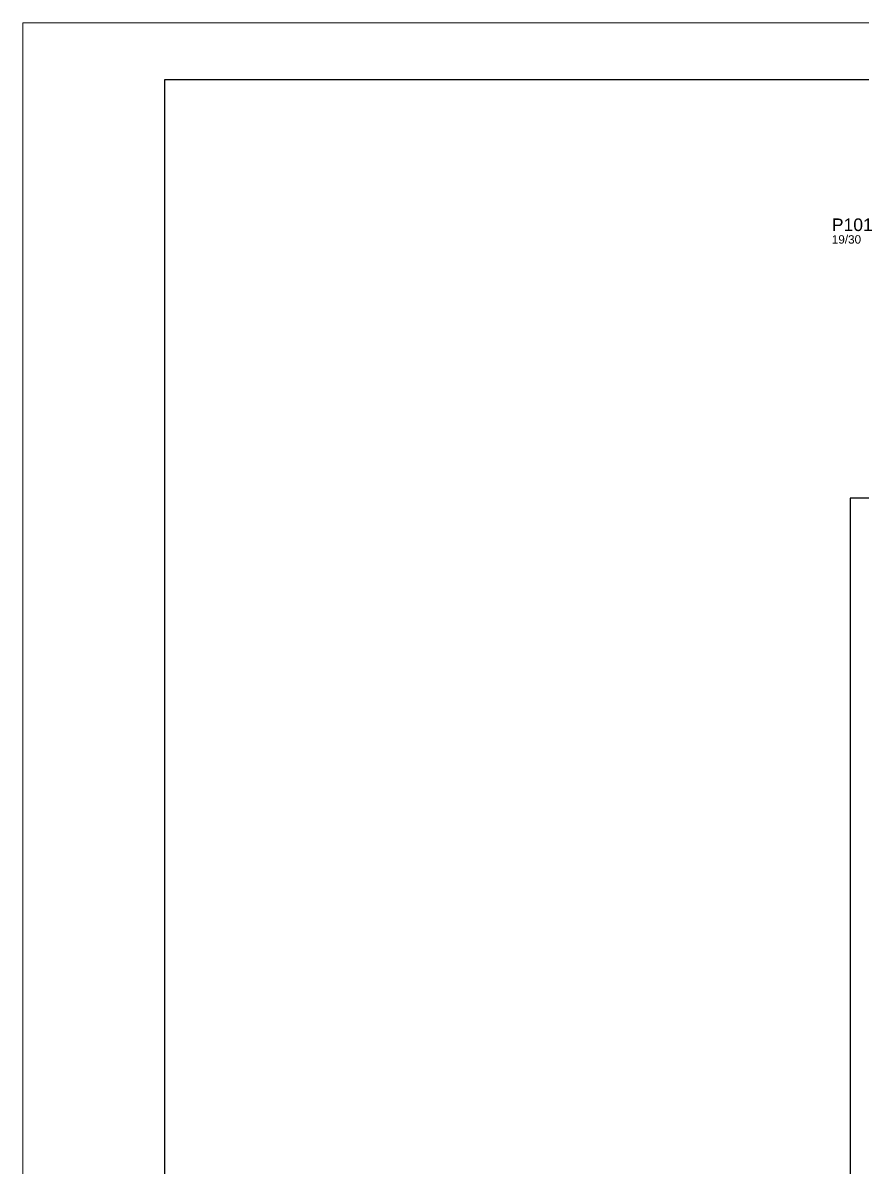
# Model space of a CAD drawing. Header units: millimetres. Extents: x 2797 to 7088, y 174 to 2922.
# Drawn here: x 2797 to 3697, y 1695 to 2922 of the extents above; entities that cross this region are included whole.
import ezdxf

# ---------------------------------------------------------------- set-up
doc = ezdxf.new("R2010")
doc.units = ezdxf.units.MM
for name, color, linetype in [('ES-VIGA', 3, 'Continuous'), ('P-D', 2, 'Continuous'), ('PIL-N', 4, 'Continuous')]:
    doc.layers.add(name, color=color, linetype=linetype)
doc.layers.add('FOLHA', color=255, linetype='Continuous', lineweight=5)
doc.styles.add('TQS_ARIAL', font='arial.ttf')

msp = doc.modelspace()

# ---------------------------------------------------------------- linework, layer by layer
at = {"color": 30}
for p, q in [((2949.04, 2861.2), (7027.53, 2861.2)), ((2949.04, 235.36), (2949.04, 2861.2))]:
    msp.add_line(p, q, dxfattribs=at)
at = {"layer": 'ES-VIGA'}
for points in [[(3715.72, 2412.09), (3684.66, 2412.09)], [(3684.66, 2412.09), (3684.66, 2075.09)], [(3684.66, 2075.09), (3684.66, 1745.08)], [(3684.66, 1745.08), (3684.66, 1405.58)]]:
    msp.add_lwpolyline(points, dxfattribs=at)
at = {"layer": 'FOLHA'}
msp.add_line((2796.63, 2922.16), (7088.49, 2922.16), dxfattribs=at)
at = {"layer": 'FOLHA', "lineweight": 5}
msp.add_line((2796.63, 174.4), (2796.63, 2922.16), dxfattribs=at)

# ---------------------------------------------------------------- texts
at = {"layer": 'P-D', "linetype": 'Continuous', "style": 'TQS_ARIAL'}
msp.add_text('19/30', height=9, dxfattribs=at).set_placement((3665.11, 2685.19))
at = {"layer": 'PIL-N', "linetype": 'Continuous', "style": 'TQS_ARIAL'}
msp.add_text('P101', height=13.5, dxfattribs=at).set_placement((3665.11, 2698.69))

doc.saveas('drawing.dxf')
